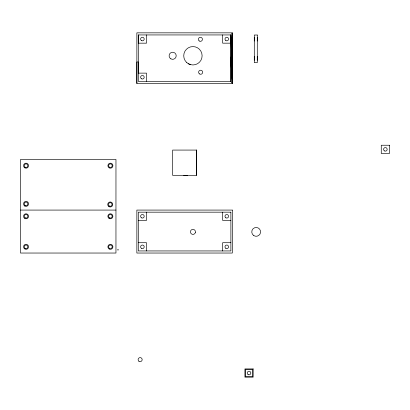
<?xml version="1.0" encoding="UTF-8"?>
<svg xmlns="http://www.w3.org/2000/svg" width="410" height="410" viewBox="0 0 410 410"><rect width="100%" height="100%" fill="white"/><g stroke="black" fill="none" stroke-linecap="round" stroke-linejoin="round"><path stroke-width="0.61" d="M115.958 210.079L115.968 159.464L20.5 159.464L20.5 253.037L115.958 253.037L115.958 210.079L20.5 210.079M136.858 83.456L136.868 32.841L232.326 32.841L232.316 83.456L136.858 83.456L136.858 61.977L138.288 61.977L138.288 81.359L230.886 81.359L232.316 83.456L232.326 32.841L230.897 34.937L230.886 81.359L230.891 42.568M138.293 73.093L138.298 34.937L230.897 34.937L232.316 61.977L232.326 60.152M232.326 59.44L232.316 61.977M138.288 73.129L146.524 73.129L146.524 81.359M138.288 220.406L146.524 220.406L146.524 212.175M230.886 220.406L222.65 220.406L222.65 212.175M138.288 242.71L146.524 242.71L146.524 250.94M230.886 242.71L222.65 242.71L222.65 250.94M117.27 249.869L118.705 249.869M188.39 63.755L190.609 64.657M230.886 61.977L232.316 83.456L230.897 34.937L230.897 43.168L222.661 43.168L222.661 34.937M230.886 57.123L232.316 83.456M257.28 38.35C257.28 35.019 257.285 43.583 257.28 40.231M257.28 57.446C257.28 53.971 257.285 62.776 257.28 59.322M254.292 38.35C254.292 35.019 254.297 43.583 254.292 40.231M254.292 57.446C254.292 53.971 254.297 62.776 254.292 59.322M232.321 55.852L232.326 59.665M196.498 150.075L196.498 175.383M187.431 175.383L183.675 175.383M146.524 34.937L146.524 43.168L138.288 43.168L138.288 34.937M230.891 59.276L230.891 59.968L230.891 59.276M195.38 232.516L195.129 233.126A2.516 2.516 0 0 1 191.419 233.864A2.516 2.516 0 0 1 191.173 230.087L191.69 229.687A2.516 2.516 0 0 1 195.38 232.516M257.285 35.024L254.292 35.024L254.297 62.633L257.285 62.633L257.285 35.024M389.5 145.237L381.264 145.237L381.264 153.473L389.5 153.473L389.5 145.237M196.523 150.075L172.656 150.075L172.656 175.383L196.523 175.383L196.518 150.075M232.316 210.079L136.858 210.079L136.858 253.037L232.316 253.037L232.316 210.079M230.886 212.175L138.288 212.175L138.288 250.94L230.886 250.94L230.886 212.175M253.154 368.923L244.924 368.923L244.924 377.159L253.154 377.159L253.154 368.923M252.662 369.456L245.503 369.456L245.503 376.616L252.662 376.616L252.662 369.456M138.934 361.256A2.029 2.029 0 0 0 142.157 359.862A2.029 2.029 0 0 0 139.338 357.766A2.029 2.029 0 0 0 138.934 361.256M109.516 167.224A1.789 1.789 0 0 0 112.202 165.676A1.789 1.789 0 0 0 109.516 164.128A1.789 1.789 0 0 0 109.516 167.224M25.153 167.224A1.789 1.789 0 0 0 27.839 165.676A1.789 1.789 0 0 0 25.153 164.128A1.789 1.789 0 0 0 25.153 167.224M25.153 205.42A1.789 1.789 0 0 0 27.839 203.867A1.789 1.789 0 0 0 25.153 202.32A1.789 1.789 0 0 0 25.153 205.42M109.347 206.03A1.789 1.789 0 0 0 112.032 204.482A1.789 1.789 0 0 0 109.347 202.929A1.789 1.789 0 0 0 109.347 206.03M109.157 167.844A2.506 2.506 0 0 0 112.919 165.676A2.506 2.506 0 0 0 109.157 163.508A2.506 2.506 0 0 0 109.157 167.844M108.527 206.307A2.506 2.506 0 0 0 112.683 205.051A2.506 2.506 0 0 0 109.516 202.084A2.506 2.506 0 0 0 108.527 206.307M24.795 206.04A2.506 2.506 0 0 0 28.556 203.867A2.506 2.506 0 0 0 24.795 201.699A2.506 2.506 0 0 0 24.795 206.04M24.795 167.844A2.506 2.506 0 0 0 28.556 165.676A2.506 2.506 0 0 0 24.795 163.508A2.506 2.506 0 0 0 24.795 167.844M384.488 150.906A1.789 1.789 0 0 0 387.173 149.358A1.789 1.789 0 0 0 384.488 147.805A1.789 1.789 0 0 0 384.488 150.906M141.511 78.797A1.789 1.789 0 0 0 144.197 77.244A1.789 1.789 0 0 0 141.511 75.696A1.789 1.789 0 0 0 141.511 78.797M225.884 40.605A1.789 1.789 0 0 0 228.57 39.052A1.789 1.789 0 0 0 225.884 37.505A1.789 1.789 0 0 0 225.884 40.605M141.511 40.605A1.789 1.789 0 0 0 144.197 39.052A1.789 1.789 0 0 0 141.511 37.505A1.789 1.789 0 0 0 141.511 40.605M141.511 217.838A1.789 1.789 0 0 0 144.197 216.29A1.789 1.789 0 0 0 141.511 214.737A1.789 1.789 0 0 0 141.511 217.838M141.511 248.373A1.789 1.789 0 0 0 144.197 246.825A1.789 1.789 0 0 0 141.511 245.277A1.789 1.789 0 0 0 141.511 248.373M225.874 248.373A1.789 1.789 0 0 0 228.56 246.825A1.789 1.789 0 0 0 225.874 245.277A1.789 1.789 0 0 0 225.874 248.373M109.485 217.833A1.789 1.789 0 0 0 112.171 216.285A1.789 1.789 0 0 0 109.485 214.732A1.789 1.789 0 0 0 109.485 217.833M109.511 248.363A1.789 1.789 0 0 0 112.196 246.815A1.789 1.789 0 0 0 109.511 245.262A1.789 1.789 0 0 0 109.511 248.363M25.184 217.843A1.789 1.789 0 0 0 27.87 216.29A1.789 1.789 0 0 0 25.184 214.743A1.789 1.789 0 0 0 25.184 217.843M25.148 248.363A1.789 1.789 0 0 0 27.829 246.815A1.789 1.789 0 0 0 25.148 245.262A1.789 1.789 0 0 0 25.148 248.363M24.795 218.463A2.506 2.506 0 0 0 28.556 216.29A2.506 2.506 0 0 0 24.795 214.122A2.506 2.506 0 0 0 24.795 218.463M24.544 248.814A2.506 2.506 0 0 0 28.536 247.117A2.506 2.506 0 0 0 25.066 244.509A2.506 2.506 0 0 0 24.544 248.814M109.152 248.983A2.506 2.506 0 0 0 112.914 246.815A2.506 2.506 0 0 0 109.152 244.642A2.506 2.506 0 0 0 109.152 248.983M109.05 218.407A2.506 2.506 0 0 0 112.883 216.372A2.506 2.506 0 0 0 109.203 214.071A2.506 2.506 0 0 0 109.05 218.407M248.142 374.591A1.789 1.789 0 0 0 250.828 373.038A1.789 1.789 0 0 0 248.142 371.491A1.789 1.789 0 0 0 248.142 374.591M225.874 217.838A1.789 1.789 0 0 0 228.56 216.29A1.789 1.789 0 0 0 225.874 214.737A1.789 1.789 0 0 0 225.874 217.838M170.883 58.85A3.552 3.552 0 0 0 176.203 55.775A3.552 3.552 0 0 0 170.883 52.7A3.552 3.552 0 0 0 170.883 58.85M199.429 73.877A2.029 2.029 0 0 0 202.658 72.483A2.029 2.029 0 0 0 199.834 70.387A2.029 2.029 0 0 0 199.429 73.877M199.173 40.923A2.029 2.029 0 0 0 202.417 39.58A2.029 2.029 0 0 0 199.634 37.438A2.029 2.029 0 0 0 199.173 40.923M186.473 62.31A9.189 9.189 0 0 0 201.817 58.082A9.189 9.189 0 0 0 190.486 46.909A9.189 9.189 0 0 0 186.473 62.31M253.493 235.381A4.407 4.407 0 0 0 260.545 232.465A4.407 4.407 0 0 0 254.492 227.816A4.407 4.407 0 0 0 253.493 235.381"/></g></svg>
